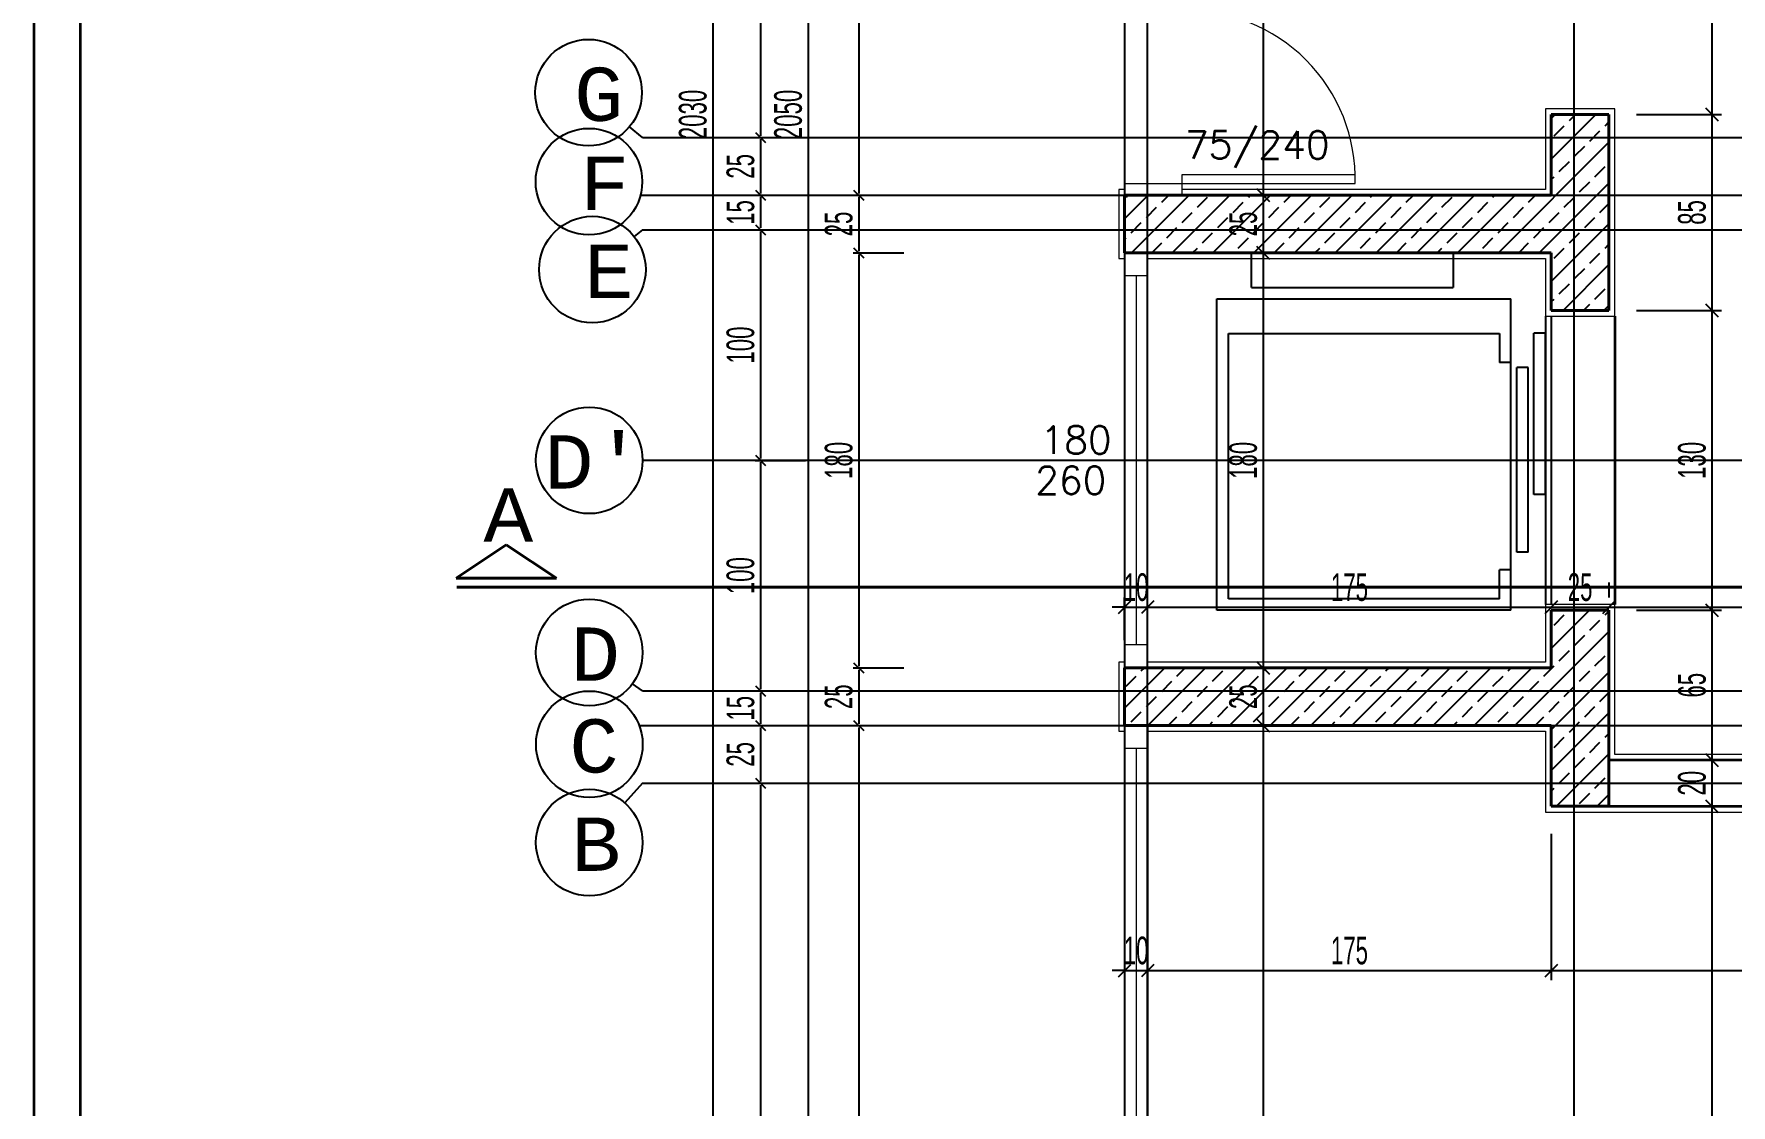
# Model space of a CAD drawing. Header units: inches. Extents: x -7543 to -822, y 102837 to 190349.
# Drawn here: x -835.1171 to -834.9699, y 102836.8968 to 102836.9897 of the extents above; entities that cross this region are included whole.
import ezdxf

# ---------------------------------------------------------------- set-up
doc = ezdxf.new("R2010")
doc.units = ezdxf.units.IN
doc.header["$MEASUREMENT"] = 0
for name, pattern in [('__ZG_T_P__9', [22, 1, -10, 1, -10]), ('DASHDOTX2', [2, 1, -0.5, 0, -0.5]), ('DASHED', [19.049999999999997, 12.7, -6.35])]:
    doc.linetypes.add(name, pattern=pattern)
doc.layers.get('0').update_dxf_attribs({"lineweight": 25})
doc.layers.get('Defpoints').update_dxf_attribs({"lineweight": 25})
for name, color, linetype, lineweight in [('AKS', 1, 'Continuous', 25), ('ICOL', 55, 'Continuous', 25), ('İZ DÜŞÜM', 253, 'Continuous', 20), ('KESİT', 7, 'Continuous', 40), ('KOLON', 2, 'Continuous', 40), ('SIVA', 150, 'Continuous', 15), ('TARAMA', 8, 'Continuous', 25)]:
    doc.layers.add(name, color=color, linetype=linetype, lineweight=lineweight)
for name, color, linetype, lineweight, true_color in [('ASANSÖR', 7, 'Continuous', 25, 0xf6e21c), ('DUVAR', 7, 'Continuous', 35, 0xfc4642), ('KAPI', 7, 'Continuous', 18, 0xffb360), ('PENCERE', 7, 'Continuous', 18, 0xffb360)]:
    doc.layers.add(name, color=color, linetype=linetype, lineweight=lineweight, true_color=true_color)
doc.styles.add('ISIM', font='monos.ttf', dxfattribs={"width": 1.1, "height": 200})
doc.styles.add('OLCU', font='tromand.shx', dxfattribs={"width": 0.6, "height": 12})
doc.styles.add('TXTX', font='TXTX')

# ---------------------------------------------------------------- blocks, each defined once
blk = doc.blocks.new('_Oblique')
at = {"color": 0, "linetype": 'ByBlock', "lineweight": -2}
blk.add_line((-0.5, -0.5), (0.5, 0.5), dxfattribs=at)
blk = doc.blocks.new('D')
at = {"layer": 'ICOL'}
for p, q in [((2.828427124746668, 2.828427124748032), (-2.82842712474303, -2.828427124744394)), ((0, 3.000000000002046), (0, -25))]:
    blk.add_line(p, q, dxfattribs=at)
blk = doc.blocks.new('E')
at = {"layer": 'ICOL'}
for p, q in [((0, -3.000000000002046), (0, 25)), ((-2.828427124746668, -2.828427124748032), (2.82842712474303, 2.828427124744394))]:
    blk.add_line(p, q, dxfattribs=at)

msp = doc.modelspace()

# ---------------------------------------------------------------- linework, layer by layer
at = {"layer": 'AKS', "linetype": 'DASHDOTX2', "ltscale": 10}
for p, q in [((-835.0204986402781, 102836.7345203941), (-835.0204986402781, 102837.2423438664)), ((-834.9834986402782, 102836.7345203941), (-834.9834986402782, 102837.2423438664)), ((-835.0643006486678, 102836.9806839998), (-834.4019986402782, 102836.9806839998)), ((-835.064476508104, 102836.9756839999), (-834.6349986402781, 102836.9756839999)), ((-835.0643006486678, 102836.9726839999), (-834.6349986402781, 102836.9726839999)), ((-834.6349986402786, 102836.9526839999), (-835.0643006486678, 102836.9526839999)), ((-835.0643006486678, 102836.9326839999), (-834.6349986402781, 102836.9326839999)), ((-835.0645895128837, 102836.9296839999), (-834.721645925948, 102836.9296839999)), ((-835.0643006486678, 102836.9246839999), (-834.6349986402781, 102836.9246839999))]:
    msp.add_line(p, q, dxfattribs=at)
at = {"layer": 'AKS'}
for p, q in [((-835.0643006486678, 102836.9806839998), (-835.0654306229399, 102836.9816234448)), ((-835.0643006486678, 102836.9726839999), (-835.0650302960556, 102836.972104732)), ((-835.0643006486678, 102836.9326839999), (-835.0651761078153, 102836.9333166685)), ((-835.0643006486678, 102836.9246839999), (-835.0658349930884, 102836.9229742143))]:
    msp.add_line(p, q, dxfattribs=at)
at = {"layer": 'AKS', "color": 0}
for centre in [(-835.0689832049808, 102836.9845770123), (-835.068944496102, 102836.976859365), (-835.0686486496712, 102836.9692321169), (-835.0689206486677, 102836.9526839999), (-835.0689206486677, 102836.9360227383), (-835.0689147549662, 102836.9280602139), (-835.0689206486677, 102836.9195357365)]:
    msp.add_circle(centre, 0.004620000000000001, dxfattribs=at)
at = {"layer": 'ASANSÖR'}
for p, q in [((-835.0114986402787, 102836.9676839999), (-835.0114986402787, 102836.9706839999)), ((-835.0114986402787, 102836.9676839999), (-835.0114986402787, 102836.9706839999)), ((-835.0114986402789, 102836.9676839999), (-835.0114986402789, 102836.9706839999)), ((-834.9939986402785, 102836.9706839999), (-834.9939986402785, 102836.9676839999)), ((-834.9939986402785, 102836.9706839999), (-834.9939986402785, 102836.9676839999)), ((-834.9939986402788, 102836.9706839999), (-834.9939986402788, 102836.9676839999)), ((-835.0144986402786, 102836.9666839999), (-834.9889986402785, 102836.9666839999)), ((-835.0144986402786, 102836.9396839999), (-835.0144986402786, 102836.9666839999)), ((-835.0144986402786, 102836.9666839999), (-834.9889986402785, 102836.9666839999)), ((-835.0144986402786, 102836.9396839999), (-835.0144986402786, 102836.9666839999)), ((-835.0144986402789, 102836.9666839999), (-834.9889986402789, 102836.9666839999)), ((-835.0144986402789, 102836.9396839999), (-835.0144986402789, 102836.9666839999)), ((-835.0114986402787, 102836.9676839999), (-834.9939986402785, 102836.9676839999)), ((-835.0114986402787, 102836.9676839999), (-834.9939986402785, 102836.9676839999)), ((-835.0114986402789, 102836.9676839999), (-834.9939986402788, 102836.9676839999)), ((-834.9889986402785, 102836.9396839999), (-834.9889986402785, 102836.9666839999)), ((-834.9889986402785, 102836.9396839999), (-834.9889986402785, 102836.9666839999)), ((-834.9889986402789, 102836.9396839999), (-834.9889986402789, 102836.9666839999)), ((-834.9859986402786, 102836.9651839999), (-834.9859986402786, 102836.9401839999)), ((-834.9854986402788, 102836.9651839999), (-834.9854986402788, 102836.9401839999)), ((-835.0134986402786, 102836.9636839999), (-834.9899986402786, 102836.9636839999)), ((-835.0134986402786, 102836.9406839999), (-835.0134986402786, 102836.9636839999)), ((-835.0134986402786, 102836.9636839999), (-834.9899986402786, 102836.9636839999)), ((-835.0134986402786, 102836.9406839999), (-835.0134986402786, 102836.9636839999)), ((-835.013498640279, 102836.9636839999), (-834.9899986402788, 102836.9636839999)), ((-835.013498640279, 102836.9406839999), (-835.013498640279, 102836.9636839999)), ((-834.9899986402786, 102836.9636839999), (-834.9899986402786, 102836.9611839999)), ((-834.9899986402786, 102836.9636839999), (-834.9899986402786, 102836.9611839999)), ((-834.9899986402788, 102836.9636839999), (-834.9899986402788, 102836.9611839999)), ((-834.9869986402786, 102836.9497258036), (-834.9869986402786, 102836.9637258036)), ((-834.9859986402786, 102836.9637258036), (-834.9869986402786, 102836.9637258036)), ((-834.9869986402786, 102836.9497258036), (-834.9869986402786, 102836.9637258036)), ((-834.9859986402786, 102836.9637258036), (-834.9869986402786, 102836.9637258036)), ((-834.9869986402789, 102836.9497258036), (-834.9869986402789, 102836.9637258036)), ((-834.9859986402789, 102836.9637258036), (-834.9869986402789, 102836.9637258036)), ((-834.9859986402786, 102836.9497258036), (-834.9859986402786, 102836.9637258036)), ((-834.9859986402786, 102836.9497258036), (-834.9859986402786, 102836.9637258036)), ((-834.9859986402789, 102836.9497258036), (-834.9859986402789, 102836.9637258036)), ((-834.9854986402786, 102836.9630038213), (-834.9854986402786, 102836.9428371679)), ((-834.9889986402785, 102836.9611839999), (-834.9899986402786, 102836.9611839999)), ((-834.9889986402785, 102836.9611839999), (-834.9899986402786, 102836.9611839999)), ((-834.9889986402789, 102836.9611839999), (-834.9899986402788, 102836.9611839999)), ((-834.9884986402785, 102836.9447258036), (-834.9884986402785, 102836.9607258036)), ((-834.9874986402785, 102836.9607258036), (-834.9884986402785, 102836.9607258036)), ((-834.9884986402785, 102836.9447258036), (-834.9884986402785, 102836.9607258036)), ((-834.9874986402785, 102836.9607258036), (-834.9884986402785, 102836.9607258036)), ((-834.9884986402789, 102836.9447258036), (-834.9884986402789, 102836.9607258036)), ((-834.9874986402789, 102836.9607258036), (-834.9884986402789, 102836.9607258036)), ((-834.9874986402785, 102836.9447258036), (-834.9874986402785, 102836.9607258036)), ((-834.9874986402785, 102836.9447258036), (-834.9874986402785, 102836.9607258036)), ((-834.9874986402789, 102836.9447258036), (-834.9874986402789, 102836.9607258036)), ((-834.9859986402786, 102836.9497258036), (-834.9869986402786, 102836.9497258036)), ((-834.9859986402786, 102836.9497258036), (-834.9869986402786, 102836.9497258036)), ((-834.9859986402789, 102836.9497258036), (-834.9869986402789, 102836.9497258036)), ((-834.9874986402785, 102836.9447258036), (-834.9884986402785, 102836.9447258036)), ((-834.9874986402785, 102836.9447258036), (-834.9884986402785, 102836.9447258036)), ((-834.9874986402789, 102836.9447258036), (-834.9884986402789, 102836.9447258036)), ((-834.9899986402786, 102836.9406839999), (-834.9899986402786, 102836.9431839999)), ((-834.9889986402785, 102836.9431839999), (-834.9899986402786, 102836.9431839999)), ((-834.9899986402786, 102836.9406839999), (-834.9899986402786, 102836.9431839999)), ((-834.9889986402785, 102836.9431839999), (-834.9899986402786, 102836.9431839999)), ((-834.9899986402788, 102836.9406839999), (-834.9899986402788, 102836.9431839999)), ((-834.9889986402789, 102836.9431839999), (-834.9899986402788, 102836.9431839999)), ((-834.9899986402786, 102836.9406839999), (-835.0134986402786, 102836.9406839999)), ((-834.9899986402786, 102836.9406839999), (-835.0134986402786, 102836.9406839999)), ((-834.9899986402788, 102836.9406839999), (-835.013498640279, 102836.9406839999)), ((-834.9889986402785, 102836.9396839999), (-835.0144986402786, 102836.9396839999)), ((-834.9889986402785, 102836.9396839999), (-835.0144986402786, 102836.9396839999)), ((-834.9889986402789, 102836.9396839999), (-835.0144986402789, 102836.9396839999))]:
    msp.add_line(p, q, dxfattribs=at)
at = {"layer": 'Defpoints', "color": 6}
msp.add_line((-835.0224986057206, 102837.1276839999), (-835.0224986057206, 102836.7776839999), dxfattribs=at)
at = {"layer": 'Defpoints', "color": 3}
for p, q in [((-834.9854986402786, 102836.9296839999), (-835.0204986402786, 102836.9296839999)), ((-835.0204986402786, 102836.9296839999), (-835.0204986402786, 102836.7826839999)), ((-834.9854986402786, 102836.9226839999), (-834.9854986402786, 102836.9296839999)), ((-834.9359986402786, 102836.9226839999), (-834.9854986402786, 102836.9226839999))]:
    msp.add_line(p, q, dxfattribs=at)
at = {"layer": 'DUVAR'}
for p, q in [((-835.1170764431687, 102837.4354633095), (-835.1170764431687, 102836.6690845899)), ((-835.1170764431687, 102837.4354633095), (-835.1170764431687, 102836.68829135)), ((-835.1130764431687, 102837.4354633095), (-835.1130764431687, 102836.6690845899)), ((-835.1130764431687, 102837.4354633095), (-835.1130764431687, 102836.7060779673)), ((-835.1130764431687, 102837.4354633095), (-835.1130764431687, 102836.68829135)), ((-834.9799986402786, 102836.9651839999), (-834.9799986402786, 102836.9401839999)), ((-834.8788270674033, 102836.9266839999), (-834.9804986402787, 102836.9266839999)), ((-834.9804986402786, 102836.9226839999), (-834.9359986402786, 102836.9226839999))]:
    msp.add_line(p, q, dxfattribs=at)
at = {"layer": 'ICOL'}
for p, q in [((-835.0499418555877, 102837.1875296746), (-835.0499418555877, 102836.7778399998)), ((-835.0582068924408, 102837.1855290246), (-835.0582068924408, 102836.7798399999)), ((-835.0540743740142, 102837.1255279999), (-835.0540743740142, 102836.9808399999)), ((-835.0104794088517, 102837.0106839999), (-835.0104794088517, 102836.9756839999)), ((-834.9715631610616, 102837.0106839999), (-834.9715631610616, 102836.9826839999)), ((-835.0455549645292, 102837.0105279999), (-835.0455549645292, 102836.9758399999)), ((-834.9715631610616, 102836.9826839999), (-834.9715631610616, 102836.9656839998)), ((-835.0540743740142, 102836.9805279999), (-835.0540743740142, 102836.9758399999)), ((-835.0540743740142, 102836.9755279998), (-835.0540743740142, 102836.9728399999)), ((-835.0455549645292, 102836.9755279998), (-835.0455549645292, 102836.9708399998)), ((-835.0104794088517, 102836.9756839999), (-835.0104794088517, 102836.9706839999)), ((-835.0540743740142, 102836.9725279999), (-835.0540743740142, 102836.9528399999)), ((-835.0455549645292, 102836.9705279999), (-835.0455549645292, 102836.9348399999)), ((-835.0104794088517, 102836.9706839999), (-835.0104794088517, 102836.9346839999)), ((-834.9715631610616, 102836.9656839998), (-834.9715631610616, 102836.9396839999)), ((-835.0540743740142, 102836.9525279998), (-835.0540743740142, 102836.9328399998)), ((-835.0224986402785, 102836.939948829), (-835.0235786402785, 102836.939948829)), ((-835.0224986402785, 102836.939948829), (-835.0204986402786, 102836.939948829)), ((-835.0204986402786, 102836.939948829), (-834.9854986402786, 102836.939948829)), ((-835.0204986402786, 102836.939948829), (-835.0194186402786, 102836.939948829)), ((-834.9854986402786, 102836.939948829), (-834.9804986402785, 102836.939948829)), ((-834.9804986402785, 102836.939948829), (-834.9439986402787, 102836.939948829)), ((-834.9715631610616, 102836.9396839999), (-834.9715631610616, 102836.9266839999)), ((-835.0455549645292, 102836.9345279999), (-835.0455549645292, 102836.9298399999)), ((-835.0104794088517, 102836.9346839999), (-835.0104794088517, 102836.9296839999)), ((-835.0540743740142, 102836.9325279999), (-835.0540743740142, 102836.9298399999)), ((-835.0540743740142, 102836.9295279999), (-835.0540743740142, 102836.9248399998)), ((-835.0455549645292, 102836.9295279999), (-835.0455549645292, 102836.7828399999)), ((-835.0104794088517, 102836.9296839999), (-835.0104794088517, 102836.7826839999)), ((-834.9715631610616, 102836.9266839999), (-834.9715631610616, 102836.9226839999)), ((-835.0540743740142, 102836.9245279999), (-835.0540743740142, 102836.7798399999)), ((-834.9715631610616, 102836.9226839999), (-834.9715631610616, 102836.7876839998)), ((-835.0224986402785, 102836.9084325916), (-835.0235786402785, 102836.9084325916)), ((-835.0224986402785, 102836.9084325916), (-835.0204986402786, 102836.9084325916)), ((-835.0204986402786, 102836.9084325916), (-834.9854986402786, 102836.9084325916)), ((-835.0204986402786, 102836.9084325916), (-835.0194186402786, 102836.9084325916)), ((-834.9854986402786, 102836.9084325916), (-834.9359986402785, 102836.9084325916))]:
    msp.add_line(p, q, dxfattribs=at)
at = {"layer": 'ICOL', "color": 53}
for p, q in [((-834.9780986402785, 102836.9826839999), (-834.9707231610615, 102836.9826839999)), ((-834.9780986402785, 102836.9826839999), (-834.9707231610615, 102836.9826839999)), ((-835.0009543092624, 102836.9756839999), (-835.0113194088517, 102836.9756839999)), ((-835.0009543092624, 102836.9756839999), (-835.0113194088517, 102836.9756839999)), ((-835.002545175058, 102836.9706839999), (-835.0113194088517, 102836.9706839999)), ((-835.002545175058, 102836.9706839999), (-835.0113194088517, 102836.9706839999)), ((-834.9780986402785, 102836.9656839998), (-834.9707231610615, 102836.9656839998)), ((-834.9780986402785, 102836.9656839998), (-834.9707231610615, 102836.9656839998)), ((-834.9854986402786, 102836.942348829), (-834.9854986402786, 102836.940788829)), ((-834.9854986402786, 102836.942348829), (-834.9854986402786, 102836.940788829)), ((-834.9804986402785, 102836.9420839998), (-834.9804986402785, 102836.940788829)), ((-834.9804986402785, 102836.9420839998), (-834.9804986402785, 102836.940788829)), ((-835.0224986402785, 102836.9370839999), (-835.0224986402785, 102836.940788829)), ((-835.0204986402786, 102836.9370839999), (-835.0204986402786, 102836.940788829)), ((-835.0204986402786, 102836.9370839999), (-835.0204986402786, 102836.940788829)), ((-834.9780986402785, 102836.9396839999), (-834.9707231610615, 102836.9396839999)), ((-834.9780986402785, 102836.9396839999), (-834.9707231610615, 102836.9396839999)), ((-835.0037247590162, 102836.9346839999), (-835.0113194088517, 102836.9346839999)), ((-835.0037247590162, 102836.9346839999), (-835.0113194088517, 102836.9346839999)), ((-835.0030546115521, 102836.9296839999), (-835.0113194088517, 102836.9296839999)), ((-835.0030546115521, 102836.9296839999), (-835.0113194088517, 102836.9296839999)), ((-834.9739631610614, 102836.9266839999), (-834.9724031610615, 102836.9266839999)), ((-834.9739631610614, 102836.9266839999), (-834.9724031610615, 102836.9266839999)), ((-834.9735193914153, 102836.9226839999), (-834.9724031610615, 102836.9226839999)), ((-834.9735193914153, 102836.9226839999), (-834.9724031610615, 102836.9226839999)), ((-834.9854986402786, 102836.9202839998), (-834.9854986402786, 102836.9075925916)), ((-834.9854986402786, 102836.9202839998), (-834.9854986402786, 102836.9075925916)), ((-835.0224986402785, 102836.9108325916), (-835.0224986402785, 102836.9092725916)), ((-835.0204986402786, 102836.9108325916), (-835.0204986402786, 102836.9092725916)), ((-835.0204986402786, 102836.9108325916), (-835.0204986402786, 102836.9092725916))]:
    msp.add_line(p, q, dxfattribs=at)
at = {"layer": 'İZ DÜŞÜM', "linetype": '__ZG_T_P__9'}
msp.add_line((-835.0224986402773, 102837.1276839999), (-835.0224986402773, 102836.7776839999), dxfattribs=at)
at = {"layer": 'KAPI'}
for p, q in [((-835.0174986402757, 102836.9774839999), (-835.0024986402757, 102836.9774839999)), ((-835.0174986402757, 102836.9766839998), (-835.0174986402757, 102836.9774839999)), ((-835.0224986402757, 102836.9766839998), (-835.0174986402757, 102836.9766839998)), ((-835.0224986402757, 102836.9766839998), (-835.0224986402757, 102836.9756839999)), ((-835.0174986402757, 102836.9756839999), (-835.0224986402757, 102836.9756839999)), ((-835.0174986402757, 102836.9756839999), (-835.0174986402757, 102836.9766839998)), ((-835.0174986402757, 102836.9766839998), (-835.0024986402757, 102836.9766839998)), ((-835.0224986402785, 102836.9296839999), (-835.0224986402785, 102836.7826839999)), ((-835.0204986402786, 102836.9296839999), (-835.0204986402786, 102836.7826839999)), ((-835.0204986402786, 102836.9276839998), (-835.0224986402785, 102836.9276839998)), ((-835.0214986402785, 102836.9276839998), (-835.0214986402785, 102836.7846839999))]:
    msp.add_line(p, q, dxfattribs=at)
msp.add_arc((-835.0170986402757, 102836.9770839999), 0.01460547842420198, 358.4306453549196, 91.5693548044047, dxfattribs=at)
at = {"layer": 'KESİT'}
for p, q in [((-835.076112896602, 102836.9453615609), (-835.0804558061449, 102836.9424783396)), ((-835.076112896602, 102836.9453615609), (-835.0717699870593, 102836.9424783396)), ((-835.0804558061449, 102836.9424783396), (-835.0717699870593, 102836.9424783396))]:
    msp.add_line(p, q, dxfattribs=at)
at = {"layer": 'KESİT', "linetype": 'DASHED'}
msp.add_line((-835.0804013769987, 102836.941682418), (-834.8535310577649, 102836.941682418), dxfattribs=at)
at = {"layer": 'KOLON'}
for p, q in [((-834.9804986402785, 102836.9826839999), (-834.9854986402786, 102836.9826839999)), ((-834.9854986402786, 102836.9826839999), (-834.9854986402786, 102836.9756839999)), ((-834.9804986402785, 102836.9756839999), (-834.9804986402785, 102836.9826839999)), ((-834.9854986402786, 102836.9756839999), (-835.0224986402785, 102836.9756839999)), ((-835.0224986402785, 102836.9756839999), (-835.0224986402785, 102836.9706839999)), ((-834.9804986402785, 102836.9716839999), (-834.9804986402785, 102836.9756839999)), ((-834.9804986402786, 102836.9656839998), (-834.9804986402785, 102836.9716839999)), ((-835.0224986402785, 102836.9706839999), (-834.9854986402786, 102836.9706839999)), ((-834.9854986402786, 102836.9706839999), (-834.9854986402786, 102836.9656839998)), ((-834.9854986402786, 102836.9656839998), (-834.9804986402786, 102836.9656839998)), ((-834.9804986402785, 102836.9396839999), (-834.9854986402786, 102836.9396839999)), ((-834.9854986402786, 102836.9396839999), (-834.9854986402786, 102836.9346839999)), ((-834.9804986402785, 102836.9336839999), (-834.9804986402785, 102836.9396839999)), ((-835.0224986402785, 102836.9346839999), (-835.0224986402785, 102836.9296839999)), ((-834.9854986402786, 102836.9346839999), (-835.0224986402785, 102836.9346839999)), ((-834.9804986402785, 102836.9296839999), (-834.9804986402785, 102836.9336839999)), ((-835.0224986402785, 102836.9296839999), (-835.0014986402786, 102836.9296839999)), ((-835.0014986402786, 102836.9296839999), (-834.9854986402786, 102836.9296839999)), ((-834.9854986402786, 102836.9296839999), (-834.9854986402786, 102836.9226839999)), ((-834.9804986402785, 102836.9226839999), (-834.9804986402785, 102836.9296839999)), ((-834.9854986402786, 102836.9226839999), (-834.9804986402785, 102836.9226839999))]:
    msp.add_line(p, q, dxfattribs=at)
at = {"layer": 'PENCERE'}
for p, q in [((-835.0224986402786, 102836.9706839999), (-835.0224986402785, 102836.9346839999)), ((-835.0204986402786, 102836.9706839999), (-835.0204986402786, 102836.9346839999)), ((-835.0204986402786, 102836.9686839998), (-835.0224986402786, 102836.9686839998)), ((-835.0214986402785, 102836.9686839998), (-835.0214986402785, 102836.9366839999)), ((-835.030175995813, 102836.9526839999), (-835.0214986402777, 102836.9526839999)), ((-835.0204986402786, 102836.9366839999), (-835.0224986402785, 102836.9366839999))]:
    msp.add_line(p, q, dxfattribs=at)
at = {"layer": 'SIVA'}
for p, q in [((-834.9799986402785, 102836.9831839999), (-834.9859986402786, 102836.9831839999)), ((-834.9859986402786, 102836.9831839999), (-834.9859986402786, 102836.9761839999)), ((-834.9799986402785, 102836.9756839999), (-834.9799986402785, 102836.9831839999)), ((-835.0229986402785, 102836.9761839999), (-835.0229986402785, 102836.9701839999)), ((-835.0224986402757, 102836.9761839999), (-835.0229986402785, 102836.9761839999)), ((-834.9859986402786, 102836.9761839999), (-835.0174986402757, 102836.9761839999)), ((-834.9799986402785, 102836.9716839999), (-834.9799986402785, 102836.9756839999)), ((-834.9799986402786, 102836.9651839999), (-834.9799986402785, 102836.9716839999)), ((-835.0229986402785, 102836.9701839999), (-835.0224986402786, 102836.9701839999)), ((-835.0204986402786, 102836.9701839999), (-834.9859986402786, 102836.9701839999)), ((-834.9859986402786, 102836.9701839999), (-834.9859986402786, 102836.9651839999)), ((-834.9859986402786, 102836.9651839999), (-834.9799986402786, 102836.9651839999)), ((-834.9799986402786, 102836.9401839999), (-834.9859986402786, 102836.9401839999)), ((-834.9859986402786, 102836.9401839999), (-834.9859986402786, 102836.9351839999)), ((-834.9799986402785, 102836.9336839999), (-834.9799986402786, 102836.9401839999)), ((-835.0229986402785, 102836.9351839999), (-835.0229986402785, 102836.9291839999)), ((-835.0224986402785, 102836.9351839999), (-835.0229986402785, 102836.9351839999)), ((-834.9859986402786, 102836.9351839999), (-835.0204986402786, 102836.9351839999)), ((-834.9799986402786, 102836.9296839999), (-834.9799986402785, 102836.9336839999)), ((-835.0229986402785, 102836.9291839999), (-835.0224986402785, 102836.9291839999)), ((-835.0204986402786, 102836.9291839999), (-835.0014986402786, 102836.9291839999)), ((-835.0014986402786, 102836.9291839999), (-834.9859986402786, 102836.9291839999)), ((-834.9859986402786, 102836.9291839999), (-834.9859986402786, 102836.9221839998)), ((-834.9799986402786, 102836.9271839999), (-834.9799986402786, 102836.9296839999)), ((-834.9354986402785, 102836.9271839999), (-834.9799986402786, 102836.9271839999)), ((-834.9859986402786, 102836.9221839998), (-834.9799986402785, 102836.9221839998)), ((-834.9809986402786, 102836.9221839998), (-834.9364986402785, 102836.9221839998))]:
    msp.add_line(p, q, dxfattribs=at)
at = {"layer": 'TARAMA'}
for p, q in [((-834.9854986402788, 102836.9823420668), (-834.9851567071729, 102836.9826839999)), ((-834.9854986402788, 102836.9788065328), (-834.981621173267, 102836.9826839999)), ((-834.9852514906288, 102836.9808214495), (-834.9843676071523, 102836.9817053329)), ((-834.9839256654141, 102836.9821472747), (-834.9833889402229, 102836.9826839999)), ((-834.9821578984611, 102836.9803795077), (-834.9812740149846, 102836.9812633912)), ((-834.9808320732463, 102836.9817053329), (-834.9804986402789, 102836.9820387659)), ((-834.9900856393607, 102836.9706839999), (-834.9804986402789, 102836.9802709989)), ((-834.9834837236758, 102836.9790536825), (-834.9825998401993, 102836.979937566)), ((-834.9848095488906, 102836.9777278573), (-834.9839256654141, 102836.9786117407)), ((-834.9854986402788, 102836.9770387659), (-834.9852514906288, 102836.9772859155)), ((-834.9830417819376, 102836.9759600903), (-834.9821578984611, 102836.9768439738)), ((-834.9817159567228, 102836.9772859155), (-834.9808320732463, 102836.978169799)), ((-835.0224986402789, 102836.973626338), (-835.0204409784201, 102836.9756839999)), ((-835.0223745966412, 102836.9755181486), (-835.022208745376, 102836.9756839999)), ((-835.0219054445141, 102836.9706839999), (-835.0169054445141, 102836.9756839999)), ((-835.0192810044734, 102836.9750762068), (-835.0186732114701, 102836.9756839999)), ((-835.0183699106082, 102836.9706839999), (-835.0133699106082, 102836.9756839999)), ((-835.0161874123057, 102836.9746342651), (-835.0153035288292, 102836.9755181486)), ((-835.0148343767023, 102836.9706839999), (-835.0098343767022, 102836.9756839999)), ((-835.0117679949233, 102836.9755181486), (-835.0116021436581, 102836.9756839999)), ((-835.0112988427964, 102836.9706839999), (-835.0062988427964, 102836.9756839999)), ((-835.0086744027557, 102836.9750762068), (-835.0080666097522, 102836.9756839999)), ((-835.0077633088904, 102836.9706839999), (-835.0027633088904, 102836.9756839999)), ((-835.005580810588, 102836.9746342651), (-835.0046969271115, 102836.9755181486)), ((-835.0042277749844, 102836.9706839999), (-834.9992277749844, 102836.9756839999)), ((-835.0011613932055, 102836.9755181486), (-835.0009955419404, 102836.9756839999)), ((-835.0006922410785, 102836.9706839999), (-834.9956922410786, 102836.9756839999)), ((-834.9980678010378, 102836.9750762068), (-834.9974600080344, 102836.9756839999)), ((-834.9971567071726, 102836.9706839999), (-834.9921567071726, 102836.9756839999)), ((-834.9949742088702, 102836.9746342651), (-834.9940903253937, 102836.9755181486)), ((-834.9936211732667, 102836.9706839999), (-834.9886211732667, 102836.9756839999)), ((-834.9905547914877, 102836.9755181486), (-834.9903889402226, 102836.9756839999)), ((-834.98746119932, 102836.9750762068), (-834.9868534063166, 102836.9756839999)), ((-834.9865501054549, 102836.9706839999), (-834.9804986402788, 102836.976735465)), ((-834.9843676071523, 102836.9746342651), (-834.9834837236758, 102836.9755181486)), ((-835.0206068296882, 102836.9737503816), (-835.0197229462117, 102836.9746342651)), ((-835.0175132375205, 102836.9733084399), (-835.016629354044, 102836.9741923234)), ((-835.013093820138, 102836.9741923234), (-835.0122099366615, 102836.9750762068)), ((-835.0100002279703, 102836.9737503816), (-835.0091163444938, 102836.9746342651)), ((-835.0069066358027, 102836.9733084399), (-835.0060227523262, 102836.9741923234)), ((-835.0024872184202, 102836.9741923234), (-835.0016033349438, 102836.9750762068)), ((-834.9993936262525, 102836.9737503816), (-834.998509742776, 102836.9746342651)), ((-834.9963000340849, 102836.9733084399), (-834.9954161506084, 102836.9741923234)), ((-834.9918806167025, 102836.9741923234), (-834.990996733226, 102836.9750762068)), ((-834.9887870245348, 102836.9737503816), (-834.9879031410583, 102836.9746342651)), ((-834.985693432367, 102836.9733084399), (-834.9848095488906, 102836.9741923234)), ((-834.9812740149846, 102836.9741923234), (-834.9804986402788, 102836.9749676981)), ((-835.0219326549029, 102836.9724245564), (-835.0210487714264, 102836.9733084399)), ((-835.0188390627352, 102836.9719826147), (-835.0179551792587, 102836.9728664982)), ((-835.0157454705675, 102836.9715406729), (-835.014861587091, 102836.9724245564)), ((-835.0144196453527, 102836.9728664982), (-835.0135357618763, 102836.9737503816)), ((-835.011326053185, 102836.9724245564), (-835.0104421697085, 102836.9733084399)), ((-835.0082324610174, 102836.9719826147), (-835.0073485775409, 102836.9728664982)), ((-835.0051388688497, 102836.9715406729), (-835.0042549853732, 102836.9724245564)), ((-835.003813043635, 102836.9728664982), (-835.0029291601585, 102836.9737503816)), ((-835.0007194514673, 102836.9724245564), (-834.9998355679908, 102836.9733084399)), ((-834.9976258592995, 102836.9719826147), (-834.9967419758232, 102836.9728664982)), ((-834.994532267132, 102836.9715406729), (-834.9936483836555, 102836.9724245564)), ((-834.9932064419172, 102836.9728664982), (-834.9923225584407, 102836.9737503816)), ((-834.9901128497495, 102836.9724245564), (-834.989228966273, 102836.9733084399)), ((-834.9870192575818, 102836.9719826147), (-834.9861353741053, 102836.9728664982)), ((-834.9854986402789, 102836.9681999311), (-834.9804986402789, 102836.9731999311)), ((-834.9839256654141, 102836.9715406729), (-834.9830417819376, 102836.9724245564)), ((-834.9825998401993, 102836.9728664982), (-834.9817159567228, 102836.9737503816)), ((-835.0224986402789, 102836.9718585711), (-835.0223745966412, 102836.9719826147)), ((-835.0201376775641, 102836.9706839999), (-835.0192810044734, 102836.9715406729)), ((-835.0166021436582, 102836.9706839999), (-835.0161874123057, 102836.9710987312)), ((-835.0126518783998, 102836.9710987312), (-835.0117679949233, 102836.9719826147)), ((-835.0095310758463, 102836.9706839999), (-835.0086744027557, 102836.9715406729)), ((-835.0059955419404, 102836.9706839999), (-835.005580810588, 102836.9710987312)), ((-835.002045276682, 102836.9710987312), (-835.0011613932055, 102836.9719826147)), ((-834.9989244741286, 102836.9706839999), (-834.9980678010378, 102836.9715406729)), ((-834.9953889402226, 102836.9706839999), (-834.9949742088702, 102836.9710987312)), ((-834.9914386749642, 102836.9710987312), (-834.9905547914877, 102836.9719826147)), ((-834.9883178724108, 102836.9706839999), (-834.98746119932, 102836.9715406729)), ((-834.9852514906288, 102836.9702148477), (-834.9843676071523, 102836.9710987312)), ((-834.9808320732463, 102836.9710987312), (-834.9804986402789, 102836.9714321642)), ((-834.9844790376429, 102836.9656839998), (-834.9804986402789, 102836.9696643972)), ((-834.9821578984611, 102836.969772906), (-834.9812740149846, 102836.9706567895)), ((-834.9848095488906, 102836.9671212556), (-834.9839256654141, 102836.968005139)), ((-834.9834837236758, 102836.9684470808), (-834.9825998401993, 102836.9693309643)), ((-834.9854986402789, 102836.9664321642), (-834.9852514906288, 102836.9666793138)), ((-834.9817159567228, 102836.9666793138), (-834.9808320732463, 102836.9675631973)), ((-834.9827112706929, 102836.9656839998), (-834.9821578984611, 102836.9662373721)), ((-834.980943503737, 102836.9656839998), (-834.9804986402789, 102836.9661288633)), ((-834.9854986402789, 102836.936380126), (-834.9821947663954, 102836.9396839999)), ((-834.9852514906288, 102836.9383950426), (-834.9843676071523, 102836.9392789261)), ((-834.9821578984611, 102836.9379531008), (-834.9812740149846, 102836.9388369843)), ((-834.9808320732463, 102836.9392789261), (-834.9804986402789, 102836.939612359)), ((-834.9886592324895, 102836.9296839999), (-834.9804986402789, 102836.9378445921)), ((-834.9834837236758, 102836.9366272756), (-834.9825998401993, 102836.9375111591)), ((-834.9848095488906, 102836.9353014504), (-834.9839256654141, 102836.9361853339)), ((-834.9817159567228, 102836.9348595087), (-834.9808320732465, 102836.9357433922)), ((-835.0224986402789, 102836.9311999311), (-835.0190145715488, 102836.9346839999)), ((-835.0210487714264, 102836.9344175669), (-835.0207823385048, 102836.9346839999)), ((-835.0204790376429, 102836.9296839999), (-835.015479037643, 102836.9346839999)), ((-835.0179551792587, 102836.9339756252), (-835.0172468045989, 102836.9346839999)), ((-835.016943503737, 102836.9296839999), (-835.011943503737, 102836.9346839999)), ((-835.014861587091, 102836.9335336834), (-835.0139777036145, 102836.9344175669)), ((-835.0134079698311, 102836.9296839999), (-835.0084079698311, 102836.9346839999)), ((-835.0104421697085, 102836.9344175669), (-835.010175736787, 102836.9346839999)), ((-835.0098724359251, 102836.9296839999), (-835.0048724359251, 102836.9346839999)), ((-835.0073485775409, 102836.9339756252), (-835.006640202881, 102836.9346839999)), ((-835.0063369020191, 102836.9296839999), (-835.0013369020191, 102836.9346839999)), ((-835.0042549853732, 102836.9335336834), (-835.0033711018967, 102836.9344175669)), ((-835.0028013681133, 102836.9296839999), (-834.9978013681133, 102836.9346839999)), ((-834.9998355679908, 102836.9344175669), (-834.9995691350691, 102836.9346839999)), ((-834.9992658342073, 102836.9296839999), (-834.9942658342073, 102836.9346839999)), ((-834.9967419758232, 102836.9339756252), (-834.9960336011633, 102836.9346839999)), ((-834.9957303003014, 102836.9296839999), (-834.9907303003014, 102836.9346839999)), ((-834.9936483836555, 102836.9335336834), (-834.992764500179, 102836.9344175669)), ((-834.9921947663954, 102836.9296839999), (-834.9871947663954, 102836.9346839999)), ((-834.989228966273, 102836.9344175669), (-834.9889625333514, 102836.9346839999)), ((-834.9861353741053, 102836.9339756252), (-834.9852514906288, 102836.9348595087)), ((-834.9854986402788, 102836.9293090582), (-834.9804986402789, 102836.9343090582)), ((-834.9830417819376, 102836.9335336834), (-834.9821578984611, 102836.9344175669)), ((-835.0223745966412, 102836.9330917417), (-835.0214907131647, 102836.9339756252)), ((-835.0192810044734, 102836.9326498), (-835.018397120997, 102836.9335336834)), ((-835.0161874123057, 102836.9322078582), (-835.0153035288292, 102836.9330917417)), ((-835.0117679949233, 102836.9330917417), (-835.0108841114468, 102836.9339756252)), ((-835.0086744027557, 102836.9326498), (-835.0077905192792, 102836.9335336834)), ((-835.005580810588, 102836.9322078582), (-835.0046969271115, 102836.9330917417)), ((-835.0011613932055, 102836.9330917417), (-835.000277509729, 102836.9339756252)), ((-834.9980678010378, 102836.9326498), (-834.9971839175614, 102836.9335336834)), ((-834.9949742088702, 102836.9322078582), (-834.9940903253937, 102836.9330917417)), ((-834.9905547914877, 102836.9330917417), (-834.9896709080112, 102836.9339756252)), ((-834.98746119932, 102836.9326498), (-834.9865773158435, 102836.9335336834)), ((-834.9843676071523, 102836.9322078582), (-834.9834837236758, 102836.9330917417)), ((-835.0206068296882, 102836.9313239748), (-835.0197229462117, 102836.9322078582)), ((-835.0175132375205, 102836.930882033), (-835.016629354044, 102836.9317659165)), ((-835.0144196453527, 102836.9304400913), (-835.0135357618763, 102836.9313239748)), ((-835.013093820138, 102836.9317659165), (-835.0122099366615, 102836.9326498)), ((-835.0100002279703, 102836.9313239748), (-835.0091163444939, 102836.9322078582)), ((-835.0069066358027, 102836.930882033), (-835.0060227523262, 102836.9317659165)), ((-835.003813043635, 102836.9304400913), (-835.0029291601585, 102836.9313239748)), ((-835.0024872184202, 102836.9317659165), (-835.0016033349438, 102836.9326498)), ((-834.9993936262525, 102836.9313239748), (-834.998509742776, 102836.9322078582)), ((-834.9963000340849, 102836.930882033), (-834.9954161506084, 102836.9317659165)), ((-834.9932064419172, 102836.9304400913), (-834.9923225584407, 102836.9313239748)), ((-834.9918806167025, 102836.9317659165), (-834.990996733226, 102836.9326498)), ((-834.9887870245348, 102836.9313239748), (-834.9879031410583, 102836.9322078582)), ((-834.985693432367, 102836.930882033), (-834.9848095488906, 102836.9317659165)), ((-834.9825998401993, 102836.9304400913), (-834.9817159567228, 102836.9313239748)), ((-834.9812740149846, 102836.9317659165), (-834.9804986402789, 102836.9325412912)), ((-835.0219326549029, 102836.9299981495), (-835.0210487714264, 102836.930882033)), ((-835.018711270693, 102836.9296839999), (-835.0179551792587, 102836.9304400913)), ((-835.015175736787, 102836.9296839999), (-835.014861587091, 102836.9299981495)), ((-835.011326053185, 102836.9299981495), (-835.0104421697085, 102836.930882033)), ((-835.0081046689751, 102836.9296839999), (-835.0073485775409, 102836.9304400913)), ((-835.0045691350692, 102836.9296839999), (-835.0042549853732, 102836.9299981495)), ((-835.0007194514673, 102836.9299981495), (-834.9998355679908, 102836.930882033)), ((-834.9974980672573, 102836.9296839999), (-834.9967419758232, 102836.9304400913)), ((-834.9939625333514, 102836.9296839999), (-834.9936483836555, 102836.9299981495)), ((-834.9901128497495, 102836.9299981495), (-834.989228966273, 102836.930882033)), ((-834.9868914655395, 102836.9296839999), (-834.9861353741053, 102836.9304400913)), ((-834.9854986402788, 102836.9257735243), (-834.9804986402789, 102836.9307735242)), ((-834.9839256654141, 102836.9291142661), (-834.9830417819376, 102836.9299981495)), ((-834.9852514906288, 102836.9277884409), (-834.9843676071523, 102836.9286723243)), ((-834.9808320732463, 102836.9286723243), (-834.9804986402789, 102836.9290057573)), ((-834.9850526307714, 102836.9226839999), (-834.9804986402788, 102836.9272379903)), ((-834.9834837236758, 102836.9260206739), (-834.9825998401993, 102836.9269045574)), ((-834.9821578984611, 102836.9273464991), (-834.9812740149846, 102836.9282303826)), ((-834.9848095488906, 102836.9246948487), (-834.9839256654141, 102836.9255787322)), ((-834.9854986402788, 102836.9240057573), (-834.9852514906288, 102836.924252907)), ((-834.9817159567228, 102836.924252907), (-834.9808320732463, 102836.9251367904)), ((-834.9830417819376, 102836.9229270817), (-834.9821578984611, 102836.9238109652)), ((-834.9815170968654, 102836.9226839999), (-834.9804986402789, 102836.9237024564))]:
    msp.add_line(p, q, dxfattribs=at)

# ---------------------------------------------------------------- block references
at = {"layer": 'ICOL'}
for name, p, xscale, yscale, zscale, rotation in [('_Oblique', (-834.9715631610616, 102836.9826839999), 0.001080000001820736, 0.001080000001820736, 0.001080000001820736, 90), ('_Oblique', (-834.9715631610616, 102836.9826839999), 0.001080000001820736, 0.001080000001820736, 0.001080000001820736, 270), ('D', (-835.0540743740142, 102836.9806839998), 0.000155999994603917, 0.000155999994603917, 0.000155999994603917, 90), ('E', (-835.0540743740142, 102836.9806839998), 0.000155999994603917, 0.000155999994603917, 0.000155999994603917, 270), ('D', (-835.0540743740142, 102836.9756839999), 0.000155999994603917, 0.000155999994603917, 0.000155999994603917, 90), ('E', (-835.0540743740142, 102836.9756839999), 0.000155999994603917, 0.000155999994603917, 0.000155999994603917, 270), ('D', (-835.0455549645292, 102836.9756839999), 0.000155999994603917, 0.000155999994603917, 0.000155999994603917, 90), ('E', (-835.0455549645292, 102836.9756839999), 0.000155999994603917, 0.000155999994603917, 0.000155999994603917, 270), ('_Oblique', (-835.0104794088517, 102836.9756839999), 0.001080000001820736, 0.001080000001820736, 0.001080000001820736, 90), ('_Oblique', (-835.0104794088517, 102836.9756839999), 0.001080000001820736, 0.001080000001820736, 0.001080000001820736, 270), ('D', (-835.0540743740142, 102836.9726839999), 0.000155999994603917, 0.000155999994603917, 0.000155999994603917, 90), ('E', (-835.0540743740142, 102836.9726839999), 0.000155999994603917, 0.000155999994603917, 0.000155999994603917, 270), ('D', (-835.0455549645292, 102836.9706839999), 0.000155999994603917, 0.000155999994603917, 0.000155999994603917, 90), ('E', (-835.0455549645292, 102836.9706839999), 0.000155999994603917, 0.000155999994603917, 0.000155999994603917, 270), ('_Oblique', (-835.0104794088517, 102836.9706839999), 0.001080000001820736, 0.001080000001820736, 0.001080000001820736, 90), ('_Oblique', (-835.0104794088517, 102836.9706839999), 0.001080000001820736, 0.001080000001820736, 0.001080000001820736, 270), ('_Oblique', (-834.9715631610616, 102836.9656839998), 0.001080000001820736, 0.001080000001820736, 0.001080000001820736, 90), ('_Oblique', (-834.9715631610616, 102836.9656839998), 0.001080000001820736, 0.001080000001820736, 0.001080000001820736, 270), ('D', (-835.0540743740142, 102836.9526839999), 0.000155999994603917, 0.000155999994603917, 0.000155999994603917, 90), ('E', (-835.0540743740142, 102836.9526839999), 0.000155999994603917, 0.000155999994603917, 0.000155999994603917, 270), ('_Oblique', (-835.0204986402786, 102836.939948829), 0.001080000000001746, 0.001080000000001746, 0.001080000000001746, 180), ('_Oblique', (-835.0204986402786, 102836.939948829), 0.001080000000001746, 0.001080000000001746, 0.001080000000001746, 180), ('_Oblique', (-834.9854986402786, 102836.939948829), 0.001080000000001746, 0.001080000000001746, 0.001080000000001746, 180), ('_Oblique', (-834.9804986402785, 102836.939948829), 0.001080000000001746, 0.001080000000001746, 0.001080000000001746, 180), ('_Oblique', (-834.9715631610616, 102836.9396839999), 0.001080000001820736, 0.001080000001820736, 0.001080000001820736, 90), ('_Oblique', (-834.9715631610616, 102836.9396839999), 0.001080000001820736, 0.001080000001820736, 0.001080000001820736, 270), ('D', (-835.0455549645292, 102836.9346839999), 0.000155999994603917, 0.000155999994603917, 0.000155999994603917, 90), ('E', (-835.0455549645292, 102836.9346839999), 0.000155999994603917, 0.000155999994603917, 0.000155999994603917, 270), ('_Oblique', (-835.0104794088517, 102836.9346839999), 0.001080000001820736, 0.001080000001820736, 0.001080000001820736, 90), ('_Oblique', (-835.0104794088517, 102836.9346839999), 0.001080000001820736, 0.001080000001820736, 0.001080000001820736, 270), ('D', (-835.0540743740142, 102836.9326839999), 0.000155999994603917, 0.000155999994603917, 0.000155999994603917, 90), ('E', (-835.0540743740142, 102836.9326839999), 0.000155999994603917, 0.000155999994603917, 0.000155999994603917, 270), ('D', (-835.0540743740142, 102836.9296839999), 0.000155999994603917, 0.000155999994603917, 0.000155999994603917, 90), ('E', (-835.0540743740142, 102836.9296839999), 0.000155999994603917, 0.000155999994603917, 0.000155999994603917, 270), ('D', (-835.0455549645292, 102836.9296839999), 0.000155999994603917, 0.000155999994603917, 0.000155999994603917, 90), ('E', (-835.0455549645292, 102836.9296839999), 0.000155999994603917, 0.000155999994603917, 0.000155999994603917, 270), ('_Oblique', (-835.0104794088517, 102836.9296839999), 0.001080000001820736, 0.001080000001820736, 0.001080000001820736, 90), ('_Oblique', (-835.0104794088517, 102836.9296839999), 0.001080000001820736, 0.001080000001820736, 0.001080000001820736, 270), ('_Oblique', (-834.9715631610616, 102836.9266839999), 0.001080000001820736, 0.001080000001820736, 0.001080000001820736, 90), ('_Oblique', (-834.9715631610616, 102836.9266839999), 0.001080000001820736, 0.001080000001820736, 0.001080000001820736, 270), ('D', (-835.0540743740142, 102836.9246839999), 0.000155999994603917, 0.000155999994603917, 0.000155999994603917, 90), ('E', (-835.0540743740142, 102836.9246839999), 0.000155999994603917, 0.000155999994603917, 0.000155999994603917, 270), ('_Oblique', (-834.9715631610616, 102836.9226839999), 0.001080000001820736, 0.001080000001820736, 0.001080000001820736, 90), ('_Oblique', (-834.9715631610616, 102836.9226839999), 0.001080000001820736, 0.001080000001820736, 0.001080000001820736, 270), ('_Oblique', (-835.0204986402786, 102836.9084325916), 0.001080000000001746, 0.001080000000001746, 0.001080000000001746, 180), ('_Oblique', (-835.0204986402786, 102836.9084325916), 0.001080000000001746, 0.001080000000001746, 0.001080000000001746, 180), ('_Oblique', (-834.9854986402786, 102836.9084325916), 0.001080000000001746, 0.001080000000001746, 0.001080000000001746, 180)]:
    msp.add_blockref(name, p, dxfattribs=dict(at, xscale=xscale, yscale=yscale, zscale=zscale, rotation=rotation))
at = {"layer": 'ICOL', "xscale": 0.001080000000001746, "yscale": 0.001080000000001746, "zscale": 0.001080000000001746}
for p in [(-835.0224986402785, 102836.939948829), (-834.9854986402786, 102836.939948829), (-834.9804986402785, 102836.939948829), (-835.0224986402785, 102836.9084325916), (-834.9854986402786, 102836.9084325916)]:
    msp.add_blockref('_Oblique', p, dxfattribs=at)

# ---------------------------------------------------------------- texts
at = {"layer": 'AKS', "style": 'ISIM', "width": 1.1}
for s, p in [('G', (-835.0702433595592, 102836.9821252383)), ('F', (-835.0697475206733, 102836.974407591)), ('E', (-835.0693659623662, 102836.966780343)), ("D'", (-835.0728418502805, 102836.9502409325)), ('A', (-835.0780928851293, 102836.9456276213)), ('D', (-835.0705461272587, 102836.9335709643)), ('C', (-835.0706616587153, 102836.9256084399)), ('B', (-835.0704854146796, 102836.9170839626))]:
    msp.add_text(s, height=0.004620000000000001, dxfattribs=at).set_placement(p)
at = {"layer": 'ICOL', "char_height": 0.0024, "attachment_point": 5, "rotation": 90, "style": 'OLCU'}
for s, insert in [('\\A1;2030', (-835.0599348924409, 102836.9826845122)), ('\\A1;2050', (-835.0516698555878, 102836.9826848372)), ('\\A1;25', (-835.0558023740143, 102836.9781839999)), ('\\A1;15', (-835.0558023740143, 102836.9741839998)), ('\\A1;25', (-835.0472829645291, 102836.9731839999)), ('\\A1;25', (-835.0122074088517, 102836.9731839999)), ('\\A1;85', (-834.9732911610615, 102836.9741839998)), ('\\A1;100', (-835.0558023740143, 102836.9626839999)), ('\\A1;180', (-835.0472829645291, 102836.9526839999)), ('\\A1;180', (-835.0122074088517, 102836.9526839999)), ('\\A1;130', (-834.9732911610615, 102836.9526839999)), ('\\A1;100', (-835.0558023740143, 102836.9426839999)), ('\\A1;65', (-834.9732911610615, 102836.9331839998)), ('\\A1;25', (-835.0472829645291, 102836.9321839999)), ('\\A1;25', (-835.0122074088517, 102836.9321839999)), ('\\A1;15', (-835.0558023740143, 102836.9311839999)), ('\\A1;25', (-835.0558023740143, 102836.9271839999)), ('\\A1;20', (-834.9732911610615, 102836.9246839999))]:
    msp.add_mtext(s, dxfattribs=dict(at, insert=insert))
at = {"layer": 'ICOL', "char_height": 0.0024, "attachment_point": 5, "style": 'OLCU'}
for s, insert in [('\\A1;10', (-835.0214986402785, 102836.941676829)), ('\\A1;175', (-835.0029986402785, 102836.941676829)), ('\\A1;25', (-834.9829986402785, 102836.941676829)), ('\\A1;10', (-835.0214986402785, 102836.9101605916)), ('\\A1;175', (-835.0029986402785, 102836.9101605916))]:
    msp.add_mtext(s, dxfattribs=dict(at, insert=insert))
at = {"layer": 'KAPI', "style": 'TXTX'}
msp.add_text('75/240', height=0.0024, dxfattribs=at).set_placement((-835.0172719719635, 102836.9788479637))
at = {"layer": 'PENCERE', "style": 'TXTX'}
for s, p in [('180', (-835.0297940248759, 102836.9532566099)), ('260', (-835.030251167733, 102836.9497400631))]:
    msp.add_text(s, height=0.0024, dxfattribs=at).set_placement(p)

doc.saveas('drawing.dxf')
